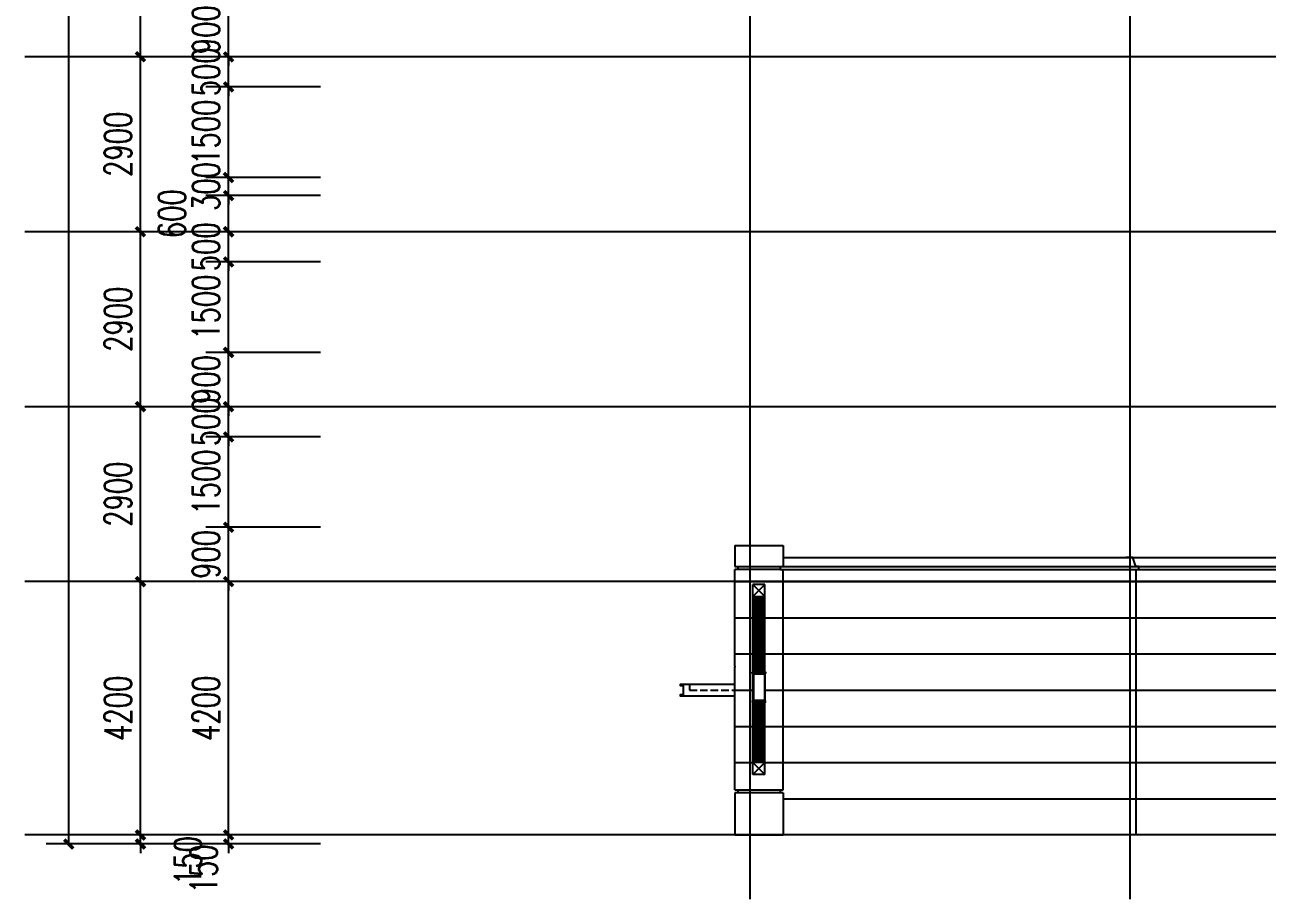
# Model space of a CAD drawing. Extents: x -59851 to 653804, y -249523 to 437614.
# Drawn here: x 292126 to 312727, y 363590 to 378018 of the extents above; entities that cross this region are included whole.
import ezdxf

# ---------------------------------------------------------------- set-up
doc = ezdxf.new("R2010")
doc.units = 0
doc.header["$LTSCALE"] = 1000
doc.header["$MEASUREMENT"] = 0
doc.linetypes.add('DASH', pattern=[0.35, 0.25, -0.1])
for name, color, linetype in [('A-材质分割线（横向）', 252, 'Continuous'), ('A-第三道尺寸线', 105, 'Continuous'), ('A-雨棚', 153, 'Continuous'), ('DOTE', 16, 'Continuous'), ('ELE-1', 41, 'Continuous'), ('P-固定家具（悬空）', 142, 'Continuous'), ('PUB_DIM', 3, 'Continuous')]:
    doc.layers.add(name, color=color, linetype=linetype)
doc.styles.add('_TCH_DIM_T3', font='SIMPLEX.shx', dxfattribs={"width": 0.705882, "bigfont": 'GBCBIG.shx'})
doc.dimstyles.new('_TCH_ARCH&&150', dxfattribs={"dimtxt": 446.25, "dimasz": 150, "dimexe": 375, "dimexo": 450, "dimgap": 150, "dimtad": 1, "dimdec": 0, "dimzin": 0, "dimdsep": 46, "dimtxsty": '_TCH_DIM_T3', "dimblk": 'ARCHTICK', "dimcen": 0.09, "dimclrt": 7, "dimazin": 2, "dimtfac": 1, "dimtdec": 0, "dimtix": 1, "dimtmove": 2, "dimatfit": 3, "dimfxl": 0, "dimtolj": 1, "dimtzin": 0, "dimarcsym": 0})

# ---------------------------------------------------------------- blocks, each defined once
blk = doc.blocks.new('_ArchTick')
at = {"color": 0, "linetype": 'ByBlock', "const_width": 0.4}
blk.add_lwpolyline([(-0.5, -0.5), (0.5, 0.5)], dxfattribs=at)
blk = doc.blocks.new('*D4113')
at = {"layer": 'Defpoints', "color": 0, "transparency": 16777216}
for p in [(292854, 419288), (294453, 419288), (294453, 364438)]:
    blk.add_point(p, dxfattribs=at)
at = {"layer": 'PUB_DIM', "color": 0, "lineweight": -2, "transparency": 16777216}
for p, q in [((294003, 419288), (292479, 419288)), ((292854, 364438), (292854, 419288)), ((294003, 364438), (292479, 364438))]:
    blk.add_line(p, q, dxfattribs=at)
at = {"layer": 'PUB_DIM', "color": 0, "lineweight": -2, "transparency": 16777216, "xscale": 150, "yscale": 150, "zscale": 150}
for p, rotation in [((292854, 419288), 90), ((292854, 364438), 270)]:
    blk.add_blockref('_ArchTick', p, dxfattribs=dict(at, rotation=rotation))
at = {"layer": 'PUB_DIM', "color": 7, "transparency": 16777216, "insert": (292481, 391863), "char_height": 446.2, "attachment_point": 5, "rotation": 90, "style": '_TCH_DIM_T3'}
blk.add_mtext('\\A1;54850', dxfattribs=at)
blk = doc.blocks.new('*D4128')
at = {"layer": 'Defpoints', "color": 0, "transparency": 16777216}
for p in [(294043, 380388), (295616, 380388), (295616, 377488)]:
    blk.add_point(p, dxfattribs=at)
at = {"layer": 'PUB_DIM', "color": 0, "lineweight": -2, "transparency": 16777216}
for p, q in [((295166, 380388), (293668, 380388)), ((294043, 377488), (294043, 380388)), ((295166, 377488), (293668, 377488))]:
    blk.add_line(p, q, dxfattribs=at)
at = {"layer": 'PUB_DIM', "color": 0, "lineweight": -2, "transparency": 16777216, "xscale": 150, "yscale": 150, "zscale": 150}
for p, rotation in [((294043, 380388), 90), ((294043, 377488), 270)]:
    blk.add_blockref('_ArchTick', p, dxfattribs=dict(at, rotation=rotation))
at = {"layer": 'PUB_DIM', "color": 7, "transparency": 16777216, "insert": (293670, 378938), "char_height": 446.2, "attachment_point": 5, "rotation": 90, "style": '_TCH_DIM_T3'}
blk.add_mtext('\\A1;2900', dxfattribs=at)
blk = doc.blocks.new('*D4129')
at = {"layer": 'Defpoints', "color": 0, "transparency": 16777216}
for p in [(294043, 377488), (295616, 377488), (295616, 374588)]:
    blk.add_point(p, dxfattribs=at)
at = {"layer": 'PUB_DIM', "color": 0, "lineweight": -2, "transparency": 16777216}
for p, q in [((295166, 377488), (293668, 377488)), ((294043, 374588), (294043, 377488)), ((295166, 374588), (293668, 374588))]:
    blk.add_line(p, q, dxfattribs=at)
at = {"layer": 'PUB_DIM', "color": 0, "lineweight": -2, "transparency": 16777216, "xscale": 150, "yscale": 150, "zscale": 150}
for p, rotation in [((294043, 377488), 90), ((294043, 374588), 270)]:
    blk.add_blockref('_ArchTick', p, dxfattribs=dict(at, rotation=rotation))
at = {"layer": 'PUB_DIM', "color": 7, "transparency": 16777216, "insert": (293670, 376038), "char_height": 446.2, "attachment_point": 5, "rotation": 90, "style": '_TCH_DIM_T3'}
blk.add_mtext('\\A1;2900', dxfattribs=at)
blk = doc.blocks.new('*D4130')
at = {"layer": 'Defpoints', "color": 0, "transparency": 16777216}
for p in [(294043, 374588), (295616, 374588), (295616, 371688)]:
    blk.add_point(p, dxfattribs=at)
at = {"layer": 'PUB_DIM', "color": 0, "lineweight": -2, "transparency": 16777216}
for p, q in [((295166, 374588), (293668, 374588)), ((294043, 371688), (294043, 374588)), ((295166, 371688), (293668, 371688))]:
    blk.add_line(p, q, dxfattribs=at)
at = {"layer": 'PUB_DIM', "color": 0, "lineweight": -2, "transparency": 16777216, "xscale": 150, "yscale": 150, "zscale": 150}
for p, rotation in [((294043, 374588), 90), ((294043, 371688), 270)]:
    blk.add_blockref('_ArchTick', p, dxfattribs=dict(at, rotation=rotation))
at = {"layer": 'PUB_DIM', "color": 7, "transparency": 16777216, "insert": (293670, 373138), "char_height": 446.2, "attachment_point": 5, "rotation": 90, "style": '_TCH_DIM_T3'}
blk.add_mtext('\\A1;2900', dxfattribs=at)
blk = doc.blocks.new('*D4131')
at = {"layer": 'Defpoints', "color": 0, "transparency": 16777216}
for p in [(294043, 371688), (295616, 371688), (295616, 368788)]:
    blk.add_point(p, dxfattribs=at)
at = {"layer": 'PUB_DIM', "color": 0, "lineweight": -2, "transparency": 16777216}
for p, q in [((295166, 371688), (293668, 371688)), ((294043, 368788), (294043, 371688)), ((295166, 368788), (293668, 368788))]:
    blk.add_line(p, q, dxfattribs=at)
at = {"layer": 'PUB_DIM', "color": 0, "lineweight": -2, "transparency": 16777216, "xscale": 150, "yscale": 150, "zscale": 150}
for p, rotation in [((294043, 371688), 90), ((294043, 368788), 270)]:
    blk.add_blockref('_ArchTick', p, dxfattribs=dict(at, rotation=rotation))
at = {"layer": 'PUB_DIM', "color": 7, "transparency": 16777216, "insert": (293670, 370238), "char_height": 446.2, "attachment_point": 5, "rotation": 90, "style": '_TCH_DIM_T3'}
blk.add_mtext('\\A1;2900', dxfattribs=at)
blk = doc.blocks.new('*D4132')
at = {"layer": 'Defpoints', "color": 0, "transparency": 16777216}
for p in [(294043, 368788), (295616, 368788), (295616, 364588)]:
    blk.add_point(p, dxfattribs=at)
at = {"layer": 'PUB_DIM', "color": 0, "lineweight": -2, "transparency": 16777216}
for p, q in [((295166, 368788), (293668, 368788)), ((294043, 364588), (294043, 368788)), ((295166, 364588), (293668, 364588))]:
    blk.add_line(p, q, dxfattribs=at)
at = {"layer": 'PUB_DIM', "color": 0, "lineweight": -2, "transparency": 16777216, "xscale": 150, "yscale": 150, "zscale": 150}
for p, rotation in [((294043, 368788), 90), ((294043, 364588), 270)]:
    blk.add_blockref('_ArchTick', p, dxfattribs=dict(at, rotation=rotation))
at = {"layer": 'PUB_DIM', "color": 7, "transparency": 16777216, "insert": (293670, 366688), "char_height": 446.2, "attachment_point": 5, "rotation": 90, "style": '_TCH_DIM_T3'}
blk.add_mtext('\\A1;4200', dxfattribs=at)
blk = doc.blocks.new('*D4133')
at = {"layer": 'Defpoints', "color": 0, "transparency": 16777216}
for p in [(294043, 364588), (295616, 364588), (295616, 364438)]:
    blk.add_point(p, dxfattribs=at)
at = {"layer": 'PUB_DIM', "color": 0, "lineweight": -2, "transparency": 16777216}
for p, q in [((294043, 364588), (294043, 364738)), ((295166, 364588), (293668, 364588)), ((295166, 364438), (293668, 364438)), ((294043, 364438), (294043, 364588)), ((294043, 364438), (294043, 364288))]:
    blk.add_line(p, q, dxfattribs=at)
at = {"layer": 'PUB_DIM', "color": 0, "lineweight": -2, "transparency": 16777216, "xscale": 150, "yscale": 150, "zscale": 150}
for p, rotation in [((294043, 364588), 270), ((294043, 364438), 90)]:
    blk.add_blockref('_ArchTick', p, dxfattribs=dict(at, rotation=rotation))
at = {"layer": 'PUB_DIM', "color": 7, "transparency": 16777216, "insert": (294828, 364163), "char_height": 446.2, "attachment_point": 5, "rotation": 90, "style": '_TCH_DIM_T3'}
blk.add_mtext('\\A1;150', dxfattribs=at)
blk = doc.blocks.new('*D4134')
at = {"layer": 'A-第三道尺寸线', "color": 0, "lineweight": -2, "transparency": 16777216}
for p, q in [((295504, 364588), (295504, 364738)), ((297028, 364588), (295129, 364588)), ((297028, 364438), (295129, 364438)), ((295504, 364438), (295504, 364588)), ((295504, 364438), (295504, 364288))]:
    blk.add_line(p, q, dxfattribs=at)
at = {"layer": 'Defpoints', "color": 0, "transparency": 16777216}
for p in [(295504, 364588), (297478, 364588), (297478, 364438)]:
    blk.add_point(p, dxfattribs=at)
at = {"layer": 'A-第三道尺寸线', "color": 0, "lineweight": -2, "transparency": 16777216, "xscale": 150, "yscale": 150, "zscale": 150}
for p, rotation in [((295504, 364588), 270), ((295504, 364438), 90)]:
    blk.add_blockref('_ArchTick', p, dxfattribs=dict(at, rotation=rotation))
at = {"layer": 'A-第三道尺寸线', "color": 7, "transparency": 16777216, "insert": (295092, 364025), "char_height": 446.2, "attachment_point": 5, "rotation": 90, "style": '_TCH_DIM_T3'}
blk.add_mtext('\\A1;150', dxfattribs=at)
blk = doc.blocks.new('*D4135')
at = {"layer": 'A-第三道尺寸线', "color": 0, "lineweight": -2, "transparency": 16777216}
for p, q in [((297028, 368788), (295129, 368788)), ((295504, 364588), (295504, 368788)), ((297028, 364588), (295129, 364588))]:
    blk.add_line(p, q, dxfattribs=at)
at = {"layer": 'Defpoints', "color": 0, "transparency": 16777216}
for p in [(295504, 368788), (297478, 368788), (297478, 364588)]:
    blk.add_point(p, dxfattribs=at)
at = {"layer": 'A-第三道尺寸线', "color": 0, "lineweight": -2, "transparency": 16777216, "xscale": 150, "yscale": 150, "zscale": 150}
for p, rotation in [((295504, 368788), 90), ((295504, 364588), 270)]:
    blk.add_blockref('_ArchTick', p, dxfattribs=dict(at, rotation=rotation))
at = {"layer": 'A-第三道尺寸线', "color": 7, "transparency": 16777216, "insert": (295131, 366688), "char_height": 446.2, "attachment_point": 5, "rotation": 90, "style": '_TCH_DIM_T3'}
blk.add_mtext('\\A1;4200', dxfattribs=at)
blk = doc.blocks.new('*D4136')
at = {"layer": 'A-第三道尺寸线', "color": 0, "lineweight": -2, "transparency": 16777216}
for p, q in [((295504, 369688), (295504, 369838)), ((297028, 369688), (295129, 369688)), ((295504, 368788), (295504, 369688)), ((297028, 368788), (295129, 368788)), ((295504, 368788), (295504, 368638))]:
    blk.add_line(p, q, dxfattribs=at)
at = {"layer": 'Defpoints', "color": 0, "transparency": 16777216}
for p in [(295504, 369688), (297478, 369688), (297478, 368788)]:
    blk.add_point(p, dxfattribs=at)
at = {"layer": 'A-第三道尺寸线', "color": 0, "lineweight": -2, "transparency": 16777216, "xscale": 150, "yscale": 150, "zscale": 150}
for p, rotation in [((295504, 369688), 270), ((295504, 368788), 90)]:
    blk.add_blockref('_ArchTick', p, dxfattribs=dict(at, rotation=rotation))
at = {"layer": 'A-第三道尺寸线', "color": 7, "transparency": 16777216, "insert": (295131, 369238), "char_height": 446.2, "attachment_point": 5, "rotation": 90, "style": '_TCH_DIM_T3'}
blk.add_mtext('\\A1;900', dxfattribs=at)
blk = doc.blocks.new('*D4137')
at = {"layer": 'A-第三道尺寸线', "color": 0, "lineweight": -2, "transparency": 16777216}
for p, q in [((297028, 371188), (295129, 371188)), ((295504, 369688), (295504, 371188)), ((297028, 369688), (295129, 369688))]:
    blk.add_line(p, q, dxfattribs=at)
at = {"layer": 'Defpoints', "color": 0, "transparency": 16777216}
for p in [(295504, 371188), (297478, 371188), (297478, 369688)]:
    blk.add_point(p, dxfattribs=at)
at = {"layer": 'A-第三道尺寸线', "color": 0, "lineweight": -2, "transparency": 16777216, "xscale": 150, "yscale": 150, "zscale": 150}
for p, rotation in [((295504, 371188), 90), ((295504, 369688), 270)]:
    blk.add_blockref('_ArchTick', p, dxfattribs=dict(at, rotation=rotation))
at = {"layer": 'A-第三道尺寸线', "color": 7, "transparency": 16777216, "insert": (295131, 370438), "char_height": 446.2, "attachment_point": 5, "rotation": 90, "style": '_TCH_DIM_T3'}
blk.add_mtext('\\A1;1500', dxfattribs=at)
blk = doc.blocks.new('*D4138')
at = {"layer": 'A-第三道尺寸线', "color": 0, "lineweight": -2, "transparency": 16777216}
for p, q in [((297028, 371688), (295129, 371688)), ((295504, 371688), (295504, 371838)), ((295504, 371188), (295504, 371688)), ((297028, 371188), (295129, 371188)), ((295504, 371188), (295504, 371038))]:
    blk.add_line(p, q, dxfattribs=at)
at = {"layer": 'Defpoints', "color": 0, "transparency": 16777216}
for p in [(295504, 371688), (297478, 371688), (297478, 371188)]:
    blk.add_point(p, dxfattribs=at)
at = {"layer": 'A-第三道尺寸线', "color": 0, "lineweight": -2, "transparency": 16777216, "xscale": 150, "yscale": 150, "zscale": 150}
for p, rotation in [((295504, 371688), 270), ((295504, 371188), 90)]:
    blk.add_blockref('_ArchTick', p, dxfattribs=dict(at, rotation=rotation))
at = {"layer": 'A-第三道尺寸线', "color": 7, "transparency": 16777216, "insert": (295131, 371438), "char_height": 446.2, "attachment_point": 5, "rotation": 90, "style": '_TCH_DIM_T3'}
blk.add_mtext('\\A1;500', dxfattribs=at)
blk = doc.blocks.new('*D4139')
at = {"layer": 'A-第三道尺寸线', "color": 0, "lineweight": -2, "transparency": 16777216}
for p, q in [((295504, 372588), (295504, 372738)), ((297028, 372588), (295129, 372588)), ((295504, 371688), (295504, 372588)), ((297028, 371688), (295129, 371688)), ((295504, 371688), (295504, 371538))]:
    blk.add_line(p, q, dxfattribs=at)
at = {"layer": 'Defpoints', "color": 0, "transparency": 16777216}
for p in [(295504, 372588), (297478, 372588), (297478, 371688)]:
    blk.add_point(p, dxfattribs=at)
at = {"layer": 'A-第三道尺寸线', "color": 0, "lineweight": -2, "transparency": 16777216, "xscale": 150, "yscale": 150, "zscale": 150}
for p, rotation in [((295504, 372588), 270), ((295504, 371688), 90)]:
    blk.add_blockref('_ArchTick', p, dxfattribs=dict(at, rotation=rotation))
at = {"layer": 'A-第三道尺寸线', "color": 7, "transparency": 16777216, "insert": (295131, 372138), "char_height": 446.2, "attachment_point": 5, "rotation": 90, "style": '_TCH_DIM_T3'}
blk.add_mtext('\\A1;900', dxfattribs=at)
blk = doc.blocks.new('*D4140')
at = {"layer": 'A-第三道尺寸线', "color": 0, "lineweight": -2, "transparency": 16777216}
for p, q in [((297028, 374088), (295129, 374088)), ((295504, 372588), (295504, 374088)), ((297028, 372588), (295129, 372588))]:
    blk.add_line(p, q, dxfattribs=at)
at = {"layer": 'Defpoints', "color": 0, "transparency": 16777216}
for p in [(295504, 374088), (297478, 374088), (297478, 372588)]:
    blk.add_point(p, dxfattribs=at)
at = {"layer": 'A-第三道尺寸线', "color": 0, "lineweight": -2, "transparency": 16777216, "xscale": 150, "yscale": 150, "zscale": 150}
for p, rotation in [((295504, 374088), 90), ((295504, 372588), 270)]:
    blk.add_blockref('_ArchTick', p, dxfattribs=dict(at, rotation=rotation))
at = {"layer": 'A-第三道尺寸线', "color": 7, "transparency": 16777216, "insert": (295131, 373338), "char_height": 446.2, "attachment_point": 5, "rotation": 90, "style": '_TCH_DIM_T3'}
blk.add_mtext('\\A1;1500', dxfattribs=at)
blk = doc.blocks.new('*D4141')
at = {"layer": 'A-第三道尺寸线', "color": 0, "lineweight": -2, "transparency": 16777216}
for p, q in [((295504, 374588), (295504, 374738)), ((297028, 374588), (295129, 374588)), ((295504, 374088), (295504, 374588)), ((297028, 374088), (295129, 374088)), ((295504, 374088), (295504, 373938))]:
    blk.add_line(p, q, dxfattribs=at)
at = {"layer": 'Defpoints', "color": 0, "transparency": 16777216}
for p in [(295504, 374588), (297478, 374588), (297478, 374088)]:
    blk.add_point(p, dxfattribs=at)
at = {"layer": 'A-第三道尺寸线', "color": 0, "lineweight": -2, "transparency": 16777216, "xscale": 150, "yscale": 150, "zscale": 150}
for p, rotation in [((295504, 374588), 270), ((295504, 374088), 90)]:
    blk.add_blockref('_ArchTick', p, dxfattribs=dict(at, rotation=rotation))
at = {"layer": 'A-第三道尺寸线', "color": 7, "transparency": 16777216, "insert": (295131, 374338), "char_height": 446.2, "attachment_point": 5, "rotation": 90, "style": '_TCH_DIM_T3'}
blk.add_mtext('\\A1;500', dxfattribs=at)
blk = doc.blocks.new('*D4142')
at = {"layer": 'A-第三道尺寸线', "color": 0, "lineweight": -2, "transparency": 16777216}
for p, q in [((297028, 375188), (295129, 375188)), ((295504, 374588), (295504, 375188)), ((297028, 374588), (295129, 374588))]:
    blk.add_line(p, q, dxfattribs=at)
at = {"layer": 'Defpoints', "color": 0, "transparency": 16777216}
for p in [(295504, 375188), (297478, 375188), (297478, 374588)]:
    blk.add_point(p, dxfattribs=at)
at = {"layer": 'A-第三道尺寸线', "color": 0, "lineweight": -2, "transparency": 16777216, "xscale": 150, "yscale": 150, "zscale": 150}
for p, rotation in [((295504, 375188), 90), ((295504, 374588), 270)]:
    blk.add_blockref('_ArchTick', p, dxfattribs=dict(at, rotation=rotation))
at = {"layer": 'A-第三道尺寸线', "color": 7, "transparency": 16777216, "insert": (294567, 374888), "char_height": 446.2, "attachment_point": 5, "rotation": 90, "style": '_TCH_DIM_T3'}
blk.add_mtext('\\A1;600', dxfattribs=at)
blk = doc.blocks.new('*D4143')
at = {"layer": 'A-第三道尺寸线', "color": 0, "lineweight": -2, "transparency": 16777216}
for p, q in [((295504, 375488), (295504, 375638)), ((297028, 375488), (295129, 375488)), ((295504, 375188), (295504, 375488)), ((297028, 375188), (295129, 375188)), ((295504, 375188), (295504, 375038))]:
    blk.add_line(p, q, dxfattribs=at)
at = {"layer": 'Defpoints', "color": 0, "transparency": 16777216}
for p in [(295504, 375488), (297478, 375488), (297478, 375188)]:
    blk.add_point(p, dxfattribs=at)
at = {"layer": 'A-第三道尺寸线', "color": 0, "lineweight": -2, "transparency": 16777216, "xscale": 150, "yscale": 150, "zscale": 150}
for p, rotation in [((295504, 375488), 270), ((295504, 375188), 90)]:
    blk.add_blockref('_ArchTick', p, dxfattribs=dict(at, rotation=rotation))
at = {"layer": 'A-第三道尺寸线', "color": 7, "transparency": 16777216, "insert": (295131, 375338), "char_height": 446.2, "attachment_point": 5, "rotation": 90, "style": '_TCH_DIM_T3'}
blk.add_mtext('\\A1;300', dxfattribs=at)
blk = doc.blocks.new('*D4144')
at = {"layer": 'A-第三道尺寸线', "color": 0, "lineweight": -2, "transparency": 16777216}
for p, q in [((297028, 376988), (295129, 376988)), ((295504, 375488), (295504, 376988)), ((297028, 375488), (295129, 375488))]:
    blk.add_line(p, q, dxfattribs=at)
at = {"layer": 'Defpoints', "color": 0, "transparency": 16777216}
for p in [(295504, 376988), (297478, 376988), (297478, 375488)]:
    blk.add_point(p, dxfattribs=at)
at = {"layer": 'A-第三道尺寸线', "color": 0, "lineweight": -2, "transparency": 16777216, "xscale": 150, "yscale": 150, "zscale": 150}
for p, rotation in [((295504, 376988), 90), ((295504, 375488), 270)]:
    blk.add_blockref('_ArchTick', p, dxfattribs=dict(at, rotation=rotation))
at = {"layer": 'A-第三道尺寸线', "color": 7, "transparency": 16777216, "insert": (295131, 376238), "char_height": 446.2, "attachment_point": 5, "rotation": 90, "style": '_TCH_DIM_T3'}
blk.add_mtext('\\A1;1500', dxfattribs=at)
blk = doc.blocks.new('*D4145')
at = {"layer": 'A-第三道尺寸线', "color": 0, "lineweight": -2, "transparency": 16777216}
for p, q in [((295504, 377488), (295504, 377638)), ((297028, 377488), (295129, 377488)), ((295504, 376988), (295504, 377488)), ((297028, 376988), (295129, 376988)), ((295504, 376988), (295504, 376838))]:
    blk.add_line(p, q, dxfattribs=at)
at = {"layer": 'Defpoints', "color": 0, "transparency": 16777216}
for p in [(295504, 377488), (297478, 377488), (297478, 376988)]:
    blk.add_point(p, dxfattribs=at)
at = {"layer": 'A-第三道尺寸线', "color": 0, "lineweight": -2, "transparency": 16777216, "xscale": 150, "yscale": 150, "zscale": 150}
for p, rotation in [((295504, 377488), 270), ((295504, 376988), 90)]:
    blk.add_blockref('_ArchTick', p, dxfattribs=dict(at, rotation=rotation))
at = {"layer": 'A-第三道尺寸线', "color": 7, "transparency": 16777216, "insert": (295131, 377238), "char_height": 446.2, "attachment_point": 5, "rotation": 90, "style": '_TCH_DIM_T3'}
blk.add_mtext('\\A1;500', dxfattribs=at)
blk = doc.blocks.new('*D4146')
at = {"layer": 'A-第三道尺寸线', "color": 0, "lineweight": -2, "transparency": 16777216}
for p, q in [((295504, 378388), (295504, 378538)), ((297028, 378388), (295129, 378388)), ((295504, 377488), (295504, 378388)), ((297028, 377488), (295129, 377488)), ((295504, 377488), (295504, 377338))]:
    blk.add_line(p, q, dxfattribs=at)
at = {"layer": 'Defpoints', "color": 0, "transparency": 16777216}
for p in [(295504, 378388), (297478, 378388), (297478, 377488)]:
    blk.add_point(p, dxfattribs=at)
at = {"layer": 'A-第三道尺寸线', "color": 0, "lineweight": -2, "transparency": 16777216, "xscale": 150, "yscale": 150, "zscale": 150}
for p, rotation in [((295504, 378388), 270), ((295504, 377488), 90)]:
    blk.add_blockref('_ArchTick', p, dxfattribs=dict(at, rotation=rotation))
at = {"layer": 'A-第三道尺寸线', "color": 7, "transparency": 16777216, "insert": (295131, 377938), "char_height": 446.2, "attachment_point": 5, "rotation": 90, "style": '_TCH_DIM_T3'}
blk.add_mtext('\\A1;900', dxfattribs=at)
blk = doc.blocks.new('qweerqqq')
at = {"layer": 'A-材质分割线（横向）'}
for p, q in [((-54711, 276912), (-53911, 276912)), ((-54711, 276312), (-54411, 276312)), ((-54211, 276312), (-53911, 276312)), ((-54711, 275712), (-54411, 275712)), ((-54211, 275712), (-53911, 275712)), ((-54711, 275112), (-54411, 275112)), ((-54211, 275112), (-53911, 275112)), ((-54711, 274512), (-54411, 274512)), ((-54211, 274512), (-53911, 274512)), ((-54711, 273912), (-54411, 273912)), ((-54211, 273912), (-53911, 273912))]:
    blk.add_line(p, q, dxfattribs=at)
at = {"layer": 'ELE-1'}
for p, q in [((-54711, 277512), (-53911, 277512)), ((-54711, 277512), (-54711, 277162)), ((-53911, 277512), (-53911, 277162)), ((-54711, 277162), (-54661, 277162)), ((-54661, 277112), (-54711, 277112)), ((-54711, 276912), (-54711, 277112)), ((-54661, 277162), (-54661, 277112)), ((-54661, 277162), (-53961, 277162)), ((-53961, 277112), (-54661, 277112)), ((-53961, 277162), (-53961, 277112)), ((-53961, 277162), (-53911, 277162)), ((-53961, 277112), (-53911, 277112)), ((-53911, 276912), (-53911, 277112)), ((-54711, 276312), (-54711, 276912)), ((-53911, 276312), (-53911, 276912)), ((-54311, 276762), (-54411, 276862)), ((-54211, 276862), (-54411, 276862)), ((-54411, 276662), (-54411, 276862)), ((-54311, 276762), (-54411, 276662)), ((-54311, 276762), (-54211, 276862)), ((-54311, 276762), (-54211, 276662)), ((-54211, 276662), (-54211, 276862)), ((-54411, 276662), (-54376, 276662)), ((-54411, 276312), (-54411, 276662)), ((-54376, 276662), (-54356, 276662)), ((-54376, 275412), (-54376, 276662)), ((-54356, 276662), (-54321, 276662)), ((-54356, 276662), (-54356, 275412)), ((-54321, 276662), (-54301, 276662)), ((-54321, 275412), (-54321, 276662)), ((-54301, 276662), (-54266, 276662)), ((-54301, 276662), (-54301, 275412)), ((-54266, 276662), (-54246, 276662)), ((-54266, 275412), (-54266, 276662)), ((-54246, 276662), (-54211, 276662)), ((-54246, 276662), (-54246, 275412)), ((-54211, 276312), (-54211, 276662)), ((-54711, 275712), (-54711, 276312)), ((-54411, 275712), (-54411, 276312)), ((-54211, 275712), (-54211, 276312)), ((-53911, 275712), (-53911, 276312)), ((-54711, 275512), (-54711, 275712)), ((-54411, 275412), (-54411, 275712)), ((-54211, 275412), (-54211, 275712)), ((-53911, 275112), (-53911, 275712)), ((-54711, 275512), (-54711, 275492)), ((-54711, 275112), (-54711, 275492)), ((-54711, 274512), (-54711, 275112)), ((-53911, 274512), (-53911, 275112)), ((-54411, 273912), (-54411, 274912)), ((-54376, 273912), (-54376, 274912)), ((-54356, 274912), (-54356, 273912)), ((-54321, 273912), (-54321, 274912)), ((-54301, 274912), (-54301, 273912)), ((-54266, 273912), (-54266, 274912)), ((-54246, 274912), (-54246, 273912)), ((-54211, 273912), (-54211, 274912)), ((-54711, 273912), (-54711, 274512)), ((-53911, 273912), (-53911, 274512)), ((-54711, 273512), (-54711, 273912)), ((-54411, 273712), (-54411, 273912)), ((-54311, 273812), (-54411, 273912)), ((-54211, 273912), (-54411, 273912)), ((-54311, 273812), (-54411, 273712)), ((-54311, 273812), (-54211, 273912)), ((-54311, 273812), (-54211, 273712)), ((-54211, 273712), (-54211, 273912)), ((-53911, 273512), (-53911, 273912)), ((-54211, 273712), (-54411, 273712)), ((-54711, 273462), (-54711, 273512)), ((-54711, 273462), (-54661, 273462)), ((-54661, 273412), (-54711, 273412)), ((-54711, 273412), (-54711, 272712)), ((-54661, 273462), (-54661, 273412)), ((-54661, 273462), (-53961, 273462)), ((-53961, 273412), (-54661, 273412)), ((-53961, 273462), (-53961, 273412)), ((-53961, 273462), (-53911, 273462)), ((-53911, 273412), (-53961, 273412)), ((-53911, 273462), (-53911, 273512)), ((-53911, 273412), (-53911, 272712)), ((-54711, 272712), (-53911, 272712))]:
    blk.add_line(p, q, dxfattribs=at)
at = {"layer": 'P-固定家具（悬空）'}
for p, q in [((-54401, 275382), (-54401, 274942)), ((-54221, 275382), (-54221, 274942))]:
    blk.add_line(p, q, dxfattribs=at)
for points in [[(-54421, 275412), (-54201, 275412), (-54201, 275392), (-54421, 275392)], [(-54416, 275392), (-54206, 275392), (-54206, 275382), (-54416, 275382)], [(-54411, 275382), (-54211, 275382), (-54211, 274942), (-54411, 274942)], [(-54421, 274912), (-54201, 274912), (-54201, 274932), (-54421, 274932)], [(-54416, 274932), (-54206, 274932), (-54206, 274942), (-54416, 274942)]]:
    blk.add_lwpolyline(points, close=True, dxfattribs=at)

msp = doc.modelspace()

# ---------------------------------------------------------------- linework, layer by layer
at = {"layer": 'A-材质分割线（横向）'}
for p, q in [((304698.6, 368787.8), (314548.6, 368787.8)), ((304698.6, 368187.8), (314548.6, 368187.8)), ((304698.6, 367587.8), (314548.6, 367587.8)), ((304698.6, 366987.8), (314548.6, 366987.8)), ((304698.6, 366387.8), (314548.6, 366387.8)), ((304698.6, 365787.8), (314548.6, 365787.8)), ((304698.6, 365187.8), (314548.6, 365187.8))]:
    msp.add_line(p, q, dxfattribs=at)
at = {"layer": 'A-雨棚'}
for points in [[(303898.6, 366887.8), (302998.6, 366887.8), (302998.6, 366917.8), (303048.6, 366917.8), (303048.6, 367057.8), (302998.6, 367057.8), (302998.6, 367087.8), (303148.6, 367087.8)], [(303148.6, 367087.8), (303898.6, 367087.8)]]:
    msp.add_lwpolyline(points, dxfattribs=at)
at = {"layer": 'A-雨棚', "linetype": 'DASH', "ltscale": 0.5}
msp.add_lwpolyline([(303148.6, 367087.8), (303148.6, 366987.8), (303898.6, 366987.8)], dxfattribs=at)
at = {"layer": 'DOTE'}
for p, q in [((304148.6, 423848.2), (304148.6, 363523.9)), ((310448.6, 423848.2), (310448.6, 363523.9)), ((376966.8, 377487.8), (292125.9, 377487.8)), ((376966.8, 374587.8), (292125.9, 374587.8)), ((376966.8, 371687.8), (292125.9, 371687.8)), ((377091.8, 368787.8), (292125.9, 368787.8)), ((377091.8, 364587.8), (292125.9, 364587.8))]:
    msp.add_line(p, q, dxfattribs=at)
at = {"layer": 'ELE-1'}
for p, q in [((304698.6, 369187.8), (313848.6, 369187.8)), ((304698.6, 369038.2), (313848.6, 369038.2)), ((304698.6, 368988.2), (313848.6, 368988.2))]:
    msp.add_line(p, q, dxfattribs=at)
for points in [[(310548.6, 368988.2), (310598.6, 368988.2), (310598.6, 369038.2), (310548.6, 369038.2), (310498.6, 369187.8), (310383, 369187.8)], [(310548.6, 368988.2), (310548.6, 364587.8)]]:
    msp.add_lwpolyline(points, dxfattribs=at)

# ---------------------------------------------------------------- block references
msp.add_blockref('qweerqqq', (358609.6, 91876.3))

# ---------------------------------------------------------------- dimensions: what is measured, and where the dimension line sits
at = {"layer": 'A-第三道尺寸线'}
for p1, p2, picture, middle in [((297478.4, 377487.8), (297478.4, 378387.8), '*D4146', (295131.1, 377937.8)), ((297478.4, 376987.8), (297478.4, 377487.8), '*D4145', (295131.1, 377237.8)), ((297478.4, 375487.8), (297478.4, 376987.8), '*D4144', (295131.1, 376237.8)), ((297478.4, 375187.8), (297478.4, 375487.8), '*D4143', (295131.1, 375337.8)), ((297478.4, 374087.8), (297478.4, 374587.8), '*D4141', (295131.1, 374337.8)), ((297478.4, 372587.8), (297478.4, 374087.8), '*D4140', (295131.1, 373337.8)), ((297478.4, 371687.8), (297478.4, 372587.8), '*D4139', (295131.1, 372137.8)), ((297478.4, 371187.8), (297478.4, 371687.8), '*D4138', (295131.1, 371437.8)), ((297478.4, 369687.8), (297478.4, 371187.8), '*D4137', (295131.1, 370437.8)), ((297478.4, 368787.8), (297478.4, 369687.8), '*D4136', (295131.1, 369237.8)), ((297478.4, 364587.8), (297478.4, 368787.8), '*D4135', (295131.1, 366687.8))]:
    dim = msp.add_aligned_dim(p1=p1, p2=p2, distance=1974.2, dimstyle='_TCH_ARCH&&150', dxfattribs=at)
    dim.commit()
    dim.dimension.update_dxf_attribs({"geometry": picture, "text_midpoint": middle})
for base, p1, p2, picture, middle in [((295504.3, 375187.8), (297478.4, 374587.8), (297478.4, 375187.8), '*D4142', (294566.8, 374887.8)), ((295504.3, 364587.8), (297478.4, 364437.8), (297478.4, 364587.8), '*D4134', (295091.8, 364025.3))]:
    dim = msp.add_linear_dim(base=base, p1=p1, p2=p2, angle=90, dimstyle='_TCH_ARCH&&150', dxfattribs=at)
    dim.commit()
    dim.dimension.update_dxf_attribs({"geometry": picture, "text_midpoint": middle, "dimtype": 161})
at = {"layer": 'PUB_DIM'}
for p1, p2, distance, picture, middle in [((294452.9, 364437.8), (294452.9, 419287.8), 1599, '*D4113', (292480.7, 391862.8)), ((295616.4, 377487.8), (295616.4, 380387.8), 1573.3, '*D4128', (293670, 378937.8)), ((295616.4, 374587.8), (295616.4, 377487.8), 1573.3, '*D4129', (293670, 376037.8)), ((295616.4, 371687.8), (295616.4, 374587.8), 1573.3, '*D4130', (293670, 373137.8)), ((295616.4, 368787.8), (295616.4, 371687.8), 1573.3, '*D4131', (293670, 370237.8)), ((295616.4, 364587.8), (295616.4, 368787.8), 1573.3, '*D4132', (293670, 366687.8))]:
    dim = msp.add_aligned_dim(p1=p1, p2=p2, distance=distance, dimstyle='_TCH_ARCH&&150', dxfattribs=at)
    dim.commit()
    dim.dimension.update_dxf_attribs({"geometry": picture, "text_midpoint": middle})
dim = msp.add_linear_dim(base=(294043.1, 364587.8), p1=(295616.4, 364437.8), p2=(295616.4, 364587.8), angle=90, dimstyle='_TCH_ARCH&&150', dxfattribs=at)
dim.commit()
dim.dimension.update_dxf_attribs({"geometry": '*D4133', "text_midpoint": (294828.2, 364162.8), "dimtype": 161})

doc.saveas('drawing.dxf')
